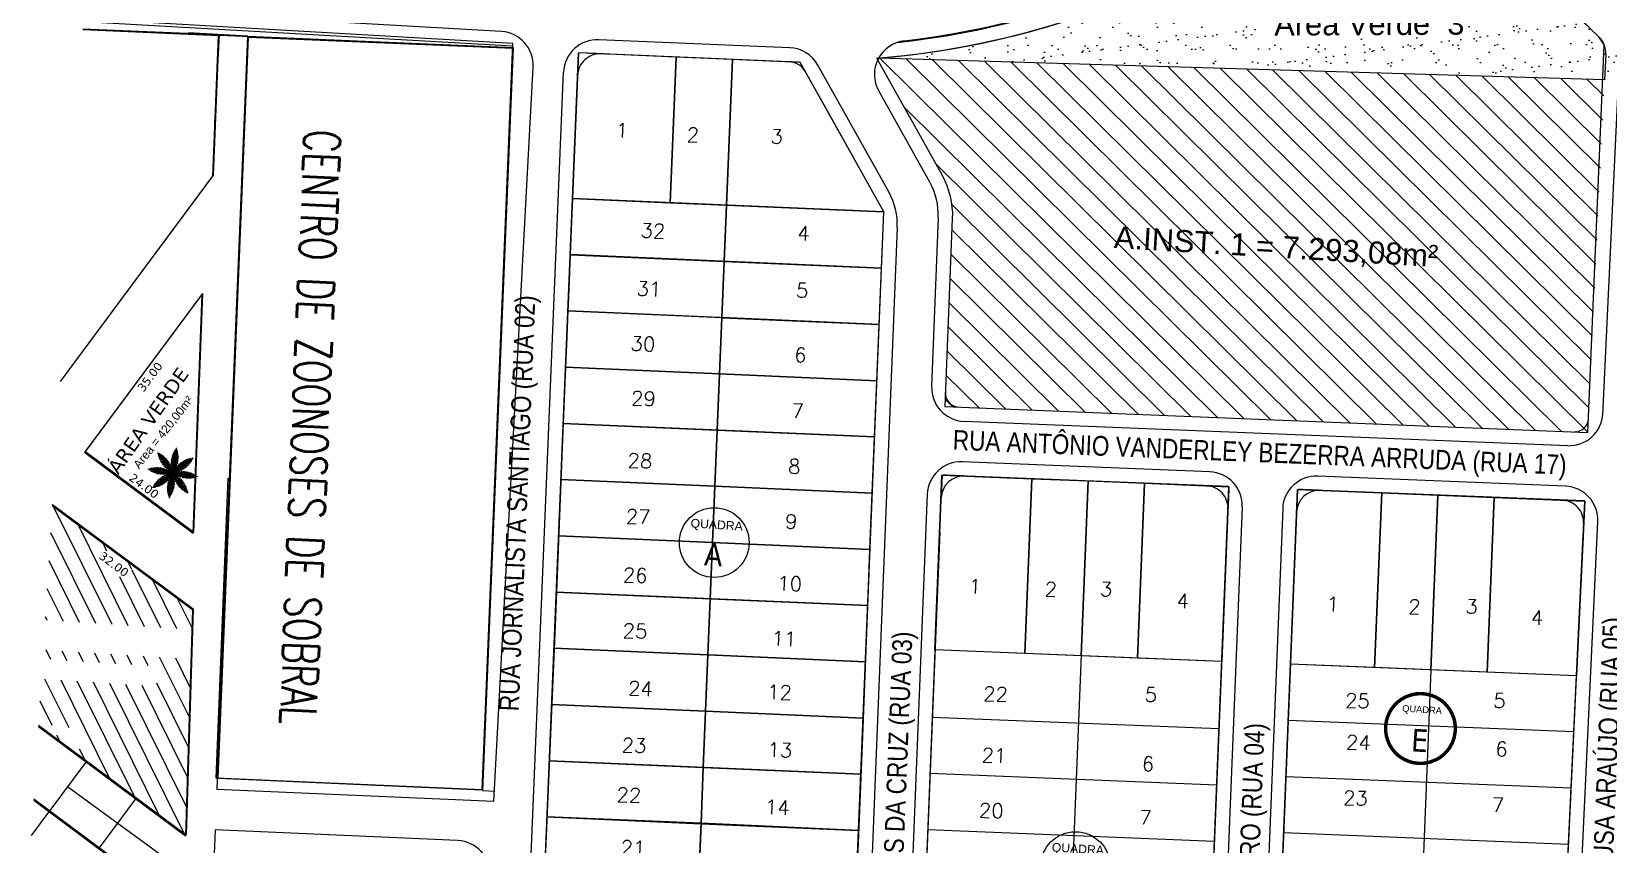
# Model space of a CAD drawing. Header units: millimetres. Extents: x 1794 to 8081, y 409 to 2272.
# Drawn here: x 6903 to 7183.2, y 633.3 to 777.7 of the extents above; entities that cross this region are included whole.
import ezdxf
from ezdxf.enums import TextEntityAlignment as Align

# ---------------------------------------------------------------- set-up
doc = ezdxf.new("R2010")
doc.units = ezdxf.units.MM
for name, pattern in [('CONTINUO', [0]), ('HIDDEN', [0.375, 0.25, -0.125]), ('LIN0', [0])]:
    doc.linetypes.add(name, pattern=pattern)
for name, color, linetype in [('03 - CALÇADA', 1, 'Continuous'), ('AGT CONSTRUÇÃO', 5, 'Continuous'), ('AGT HATCH', 2, 'Continuous'), ('AGT TEXT-100', 5, 'LIN0'), ('BOUNDARY A.VERDES', 102, 'Continuous'), ('BOUNDARY LOTES', 2, 'Continuous'), ('boundary quadras', 232, 'Continuous'), ('COTAS', 8, 'Continuous'), ('CURVA_ESQ', 4, 'Continuous'), ('FAIXAS VERDES', 62, 'Continuous'), ('HATCH', 8, 'Continuous'), ('IND_QDª', 6, 'Continuous'), ('LOTE', 2, 'Continuous'), ('NºLOTES', 9, 'Continuous'), ('PENA-01', 1, 'Continuous'), ('PENA-02', 2, 'Continuous'), ('Pontos', 2, 'Continuous'), ('PROJEÇÃO', 8, 'HIDDEN'), ('QDª', 4, 'Continuous'), ('QUADRAS', 3, 'Continuous'), ('Texto', 2, 'Continuous'), ('texto - ruas', 2, 'Continuous'), ('TG', 7, 'CONTINUO')]:
    doc.layers.add(name, color=color, linetype=linetype)
doc.styles.add('Agt', font='verdana.ttf')
doc.styles.add('arcad1', font='romans.shx')
doc.styles.add('ARIAL', font='arial.ttf', dxfattribs={"height": 0.25})
doc.styles.add('ARIAL 60', font='arial.ttf', dxfattribs={"height": 1.5})
doc.styles.add('ROMANS', font='romans.shx')
doc.styles.add('style1', font='tahoma.ttf')
doc.styles.add('T', font='ARIALN.TTF')

# ---------------------------------------------------------------- blocks, each defined once
blk = doc.blocks.new('NUM_quadra')
blk.add_circle((0, 0), 0.2)
at = {"insert": (-0.1419, 0.1285), "char_height": 0.05, "width": 0.2663, "attachment_point": 1, "style": 'style1'}
blk.add_mtext('\\fArial|b0|i0|c0|p34;QUADRA', dxfattribs=at)
at = {"style": 'style1'}
blk.add_attdef('00', text='', height=0.18, dxfattribs=at).set_placement((0, -0.1335), align=Align.CENTER)
blk = doc.blocks.new('NUM_quadra-flat-4')
at = {"color": 6, "const_width": 0.62}
blk.add_lwpolyline([(0.01, 6.2), (-0.63, 6.17), (-1.38, 6.04), (-2.02, 5.86), (-2.66, 5.6), (-3.4, 5.19), (-3.95, 4.78), (-4.43, 4.34), (-4.78, 3.95), (-5.26, 3.29), (-5.57, 2.73), (-5.9, 1.91), (-6.09, 1.17), (-6.19, 0.42), (-6.18, -0.51), (-6.06, -1.31), (-5.85, -2.04), (-5.52, -2.83), (-5.05, -3.6), (-4.6, -4.16), (-4.11, -4.65), (-3.6, -5.05), (-2.96, -5.45), (-2.05, -5.85), (-1.36, -6.05), (-0.42, -6.19), (0.54, -6.18), (1.7, -5.96), (2.95, -5.46), (3.5, -5.12), (4.05, -4.69), (4.74, -4), (5.16, -3.44), (5.63, -2.59), (5.99, -1.61), (6.19, -0.42), (6.2, 0.21), (6.11, 1.05), (5.94, 1.79), (5.59, 2.67), (5.3, 3.21), (4.84, 3.88), (4.3, 4.47), (3.65, 5.02), (2.81, 5.53), (2.06, 5.85), (1.25, 6.07), (0.42, 6.19)], close=True, dxfattribs=at)
at = {"layer": 'IND_QDª'}
blk.add_circle((0, 0), 6.2, dxfattribs=at)
at = {"color": 3, "insert": (-3.17, 4.21), "char_height": 1.1781, "width": 8.2563, "attachment_point": 1, "rotation": 356.0731, "style": 'style1'}
blk.add_mtext('\\fArial|b0|i0|c0|p34;QUADRA', dxfattribs=at)
at = {"color": 3, "style": 'style1'}
blk.add_attdef('00', text='', height=4.03, rotation=356.0731, dxfattribs=at).set_placement((-0.28, -4.13), align=Align.CENTER)

msp = doc.modelspace()

# ---------------------------------------------------------------- hatches: boundary and pattern name
at = {"layer": 'FAIXAS VERDES'}
h = msp.add_hatch(dxfattribs=at)
h.set_pattern_fill('AR-SAND', color=256, scale=0.1, style=0)
h.set_pattern_definition([(37.5, (7049.9622, 768.8047), (-0.16, 4.89413), [0, -3.8608, 0, -4.318, 0, -4.1275]), (7.5, (7049.962, 768.8047), (4.49523, 7.16825), [0, -2.0828, 0, -3.4798, 0, -1.3335]), (327.5, (7046.838, 768.8047), (7.90992, 0.01437), [0, -1.27, 0, -4.572, 0, -5.969]), (317.5, (7046.838, 768.805), (7.63556, 2.2293), [0, -0.635, 0, -2.9972, 0, -3.429])])
edge = h.paths.add_edge_path()
edge.add_arc((7144.018, 807.395), 4, 46.09289, 131.37111)
edge.add_arc((7040.764, 924.633), 152.224, 273.4643, 311.37111, ccw=False)
edge.add_line((7049.962, 772.687), (7130.136, 771.584))
edge.add_line((7130.136, 771.584), (7189.878, 768.805))
edge.add_line((7189.878, 768.805), (7146.792, 810.277))
at = {"layer": 'HATCH', "ltscale": 0.2}
h = msp.add_hatch(dxfattribs=at)
h.set_pattern_fill('ANSI31', color=9, angle=90.28122, style=0)
h.set_pattern_definition([(135.28122, (3053.4624, 181.028), (-2.2340178, -2.2560562), [])])
h.paths.add_polyline_path([(7053.141, 772.964), (7064.759, 752.168, -0.1383108), (7066.589, 744.512), (7065.242, 711.089), (7179.536, 706.484), (7182.494, 769.127), (7182.494, 769.127)])

# ---------------------------------------------------------------- linework, layer by layer
at = {"color": 7}
for p, q in [((6912.097, 778.054), (6936.167, 776.997)), ((6935.216, 752.015), (6936.167, 776.997)), ((6935.216, 752.015), (6936.167, 776.997)), ((6908.115, 715.549), (6935.216, 752.015)), ((6912.431, 702.915), (6933.308, 731.007)), ((6931.694, 688.599), (6933.308, 731.007)), ((6912.431, 702.915), (6931.694, 688.599)), ((6906.708, 693.463), (6931.553, 674.998)), ((6931.553, 674.998), (6930.329, 634.793)), ((6904.206, 654.207), (6930.329, 634.793)), ((6903.373, 641.121), (6928.584, 622.385))]:
    msp.add_line(p, q, dxfattribs=at)
at = {"color": 0}
for p, q in [((6912.108, 778.22), (6936.286, 777.158)), ((6935.335, 752.176), (6936.286, 777.158)), ((6935.335, 752.176), (6936.286, 777.158)), ((6908.115, 715.549), (6935.335, 752.176)), ((6912.55, 703.075), (6933.427, 731.167)), ((6931.813, 688.76), (6933.427, 731.167)), ((6912.55, 703.075), (6931.813, 688.76)), ((6906.723, 693.701), (6931.673, 675.159)), ((6931.673, 675.159), (6930.449, 634.953)), ((6904.221, 654.445), (6930.449, 634.953)), ((6902.974, 634.866), (6906.23, 639.247)), ((6903.388, 641.359), (6928.703, 622.545))]:
    msp.add_line(p, q, dxfattribs=at)
for p, q in [((6928.076, 699.291), (6928.745, 703.755)), ((6928.076, 699.291), (6928.745, 703.755)), ((6928.642, 703.068), (6928.444, 703.335)), ((6928.679, 703.319), (6928.55, 703.494)), ((6928.717, 703.571), (6928.661, 703.647)), ((6928.679, 703.319), (6928.854, 703.449)), ((6928.717, 703.571), (6928.793, 703.628)), ((6928.076, 699.291), (6925.393, 702.92)), ((6928.076, 699.291), (6925.393, 702.92)), ((6925.503, 702.771), (6925.409, 702.785)), ((6925.654, 702.567), (6925.439, 702.599)), ((6925.806, 702.362), (6925.477, 702.411)), ((6925.503, 702.771), (6925.517, 702.865)), ((6925.957, 702.157), (6925.525, 702.222)), ((6926.108, 701.952), (6925.581, 702.031)), ((6926.26, 701.748), (6925.648, 701.839)), ((6925.654, 702.567), (6925.687, 702.782)), ((6926.411, 701.543), (6925.725, 701.646)), ((6925.806, 702.362), (6925.855, 702.69)), ((6926.562, 701.338), (6925.814, 701.451)), ((6926.714, 701.134), (6925.915, 701.253)), ((6925.957, 702.157), (6926.022, 702.59)), ((6926.865, 700.929), (6926.031, 701.054)), ((6926.108, 701.952), (6926.187, 702.48)), ((6927.016, 700.724), (6926.163, 700.852)), ((6926.26, 701.748), (6926.351, 702.36)), ((6927.168, 700.52), (6926.314, 700.648)), ((6926.411, 701.543), (6926.514, 702.229)), ((6926.562, 701.338), (6926.675, 702.087)), ((6926.714, 701.134), (6926.833, 701.932)), ((6926.865, 700.929), (6926.99, 701.763)), ((6927.016, 700.724), (6927.144, 701.577)), ((6927.168, 700.52), (6927.296, 701.373)), ((6927.319, 700.315), (6927.444, 701.147)), ((6927.47, 700.11), (6927.588, 700.894)), ((6927.622, 699.906), (6927.727, 700.605)), ((6928.227, 700.298), (6927.756, 700.936)), ((6928.264, 700.55), (6927.764, 701.227)), ((6928.189, 700.047), (6927.768, 700.616)), ((6928.302, 700.802), (6927.789, 701.496)), ((6928.34, 701.054), (6927.827, 701.747)), ((6928.378, 701.305), (6927.876, 701.983)), ((6928.415, 701.557), (6927.935, 702.206)), ((6928.453, 701.809), (6928.003, 702.418)), ((6928.076, 699.291), (6931.705, 701.974)), ((6928.076, 699.291), (6931.705, 701.974)), ((6928.491, 702.061), (6928.078, 702.619)), ((6928.528, 702.312), (6928.161, 702.81)), ((6928.227, 700.298), (6928.864, 700.769)), ((6928.566, 702.564), (6928.249, 702.993)), ((6928.264, 700.55), (6928.941, 701.05)), ((6928.302, 700.802), (6928.996, 701.315)), ((6928.34, 701.054), (6929.033, 701.567)), ((6928.604, 702.816), (6928.344, 703.168)), ((6928.378, 701.305), (6929.055, 701.807)), ((6928.415, 701.557), (6929.064, 702.037)), ((6928.453, 701.809), (6929.062, 702.259)), ((6928.491, 702.061), (6929.049, 702.473)), ((6928.528, 702.312), (6929.026, 702.68)), ((6928.566, 702.564), (6928.995, 702.881)), ((6928.604, 702.816), (6928.956, 703.076)), ((6928.642, 703.068), (6928.909, 703.265)), ((6928.895, 699.897), (6929.012, 700.68)), ((6929.099, 700.048), (6929.224, 700.88)), ((6929.304, 700.199), (6929.432, 701.053)), ((6929.509, 700.351), (6929.636, 701.204)), ((6929.713, 700.502), (6929.838, 701.336)), ((6929.918, 700.653), (6930.038, 701.452)), ((6929.918, 700.653), (6930.716, 700.534)), ((6930.123, 700.805), (6930.235, 701.553)), ((6930.123, 700.805), (6930.871, 700.693)), ((6930.327, 700.956), (6930.43, 701.642)), ((6930.327, 700.956), (6931.013, 700.853)), ((6930.532, 701.108), (6930.624, 701.72)), ((6930.532, 701.108), (6931.144, 701.016)), ((6930.737, 701.259), (6930.816, 701.786)), ((6930.737, 701.259), (6931.264, 701.18)), ((6930.941, 701.41), (6931.006, 701.843)), ((6930.941, 701.41), (6931.374, 701.345)), ((6931.146, 701.562), (6931.195, 701.89)), ((6931.146, 701.562), (6931.474, 701.512)), ((6931.351, 701.713), (6931.383, 701.928)), ((6931.351, 701.713), (6931.566, 701.681)), ((6931.555, 701.864), (6931.57, 701.958)), ((6931.555, 701.864), (6931.649, 701.85)), ((6928.076, 699.291), (6923.613, 699.96)), ((6928.076, 699.291), (6923.613, 699.96)), ((6923.796, 699.933), (6923.72, 699.877)), ((6923.796, 699.933), (6923.74, 700.009)), ((6924.048, 699.895), (6923.873, 699.766)), ((6924.048, 699.895), (6923.918, 700.07)), ((6924.3, 699.857), (6924.033, 699.66)), ((6924.3, 699.857), (6924.102, 700.124)), ((6924.551, 699.82), (6924.2, 699.56)), ((6924.551, 699.82), (6924.291, 700.171)), ((6924.803, 699.782), (6924.374, 699.465)), ((6928.076, 699.291), (6924.447, 696.608)), ((6928.076, 699.291), (6924.447, 696.608)), ((6924.803, 699.782), (6924.486, 700.211)), ((6925.055, 699.744), (6924.557, 699.376)), ((6925.055, 699.744), (6924.687, 700.242)), ((6925.307, 699.706), (6924.749, 699.294)), ((6925.307, 699.706), (6924.894, 700.264)), ((6925.558, 699.669), (6924.95, 699.219)), ((6925.558, 699.669), (6925.108, 700.277)), ((6925.824, 697.627), (6925.138, 697.73)), ((6925.81, 699.631), (6925.161, 699.151)), ((6926.029, 697.778), (6925.28, 697.89)), ((6925.81, 699.631), (6925.33, 700.28)), ((6926.062, 699.593), (6925.384, 699.092)), ((6926.234, 697.929), (6925.435, 698.049)), ((6926.062, 699.593), (6925.561, 700.271)), ((6926.438, 698.081), (6925.605, 698.206)), ((6926.314, 699.556), (6925.62, 699.043)), ((6926.643, 698.232), (6925.79, 698.36)), ((6926.314, 699.556), (6925.801, 700.249)), ((6926.565, 699.518), (6925.871, 699.005)), ((6926.029, 697.778), (6925.917, 697.03)), ((6926.848, 698.383), (6925.994, 698.511)), ((6926.565, 699.518), (6926.052, 700.212)), ((6926.234, 697.929), (6926.114, 697.131)), ((6926.817, 699.48), (6926.14, 698.98)), ((6927.052, 698.535), (6926.22, 698.66)), ((6926.438, 698.081), (6926.313, 697.247)), ((6926.817, 699.48), (6926.317, 700.157)), ((6927.069, 699.442), (6926.432, 698.971)), ((6927.257, 698.686), (6926.473, 698.804)), ((6927.319, 700.315), (6926.487, 700.44)), ((6926.643, 698.232), (6926.515, 697.379)), ((6927.069, 699.442), (6926.598, 700.079)), ((6927.47, 700.11), (6926.687, 700.228)), ((6926.848, 698.383), (6926.72, 697.53)), ((6927.321, 699.405), (6926.752, 698.984)), ((6927.462, 698.837), (6926.762, 698.942)), ((6927.321, 699.405), (6926.9, 699.974)), ((6927.622, 699.906), (6926.922, 700.01)), ((6927.052, 698.535), (6926.928, 697.703)), ((6927.666, 698.989), (6927.099, 699.074)), ((6927.572, 699.367), (6927.111, 699.026)), ((6927.257, 698.686), (6927.14, 697.903)), ((6927.849, 697.781), (6927.155, 697.268)), ((6927.773, 699.701), (6927.206, 699.786)), ((6927.887, 698.033), (6927.21, 697.532)), ((6927.572, 699.367), (6927.231, 699.828)), ((6927.925, 698.284), (6927.288, 697.814)), ((6927.462, 698.837), (6927.357, 698.138)), ((6927.963, 698.536), (6927.394, 698.116)), ((6928.076, 699.291), (6927.407, 694.828)), ((6928.076, 699.291), (6927.407, 694.828)), ((6927.871, 699.14), (6927.512, 699.194)), ((6927.824, 699.329), (6927.532, 699.113)), ((6928, 698.788), (6927.539, 698.447)), ((6927.924, 699.496), (6927.565, 699.55)), ((6927.666, 698.989), (6927.581, 698.421)), ((6927.824, 699.329), (6927.608, 699.621)), ((6928.038, 699.04), (6927.746, 698.824)), ((6927.773, 699.701), (6927.858, 700.268)), ((6928.151, 699.795), (6927.81, 700.256)), ((6927.871, 699.14), (6927.817, 698.781)), ((6927.849, 697.781), (6928.363, 697.087)), ((6927.887, 698.033), (6928.387, 697.356)), ((6928.113, 699.543), (6927.897, 699.835)), ((6927.924, 699.496), (6927.978, 699.856)), ((6927.925, 698.284), (6928.396, 697.647)), ((6927.963, 698.536), (6928.383, 697.967)), ((6928, 698.788), (6928.341, 698.327)), ((6928.038, 699.04), (6928.254, 698.748)), ((6928.076, 699.291), (6930.759, 695.663)), ((6928.076, 699.291), (6930.759, 695.663)), ((6928.076, 699.291), (6932.539, 698.623)), ((6928.076, 699.291), (6932.539, 698.623)), ((6928.113, 699.543), (6928.406, 699.759)), ((6928.151, 699.795), (6928.613, 700.136)), ((6928.227, 699.087), (6928.173, 698.727)), ((6928.189, 700.047), (6928.758, 700.467)), ((6928.227, 699.087), (6928.586, 699.033)), ((6928.28, 699.443), (6928.334, 699.802)), ((6928.28, 699.443), (6928.64, 699.389)), ((6928.378, 698.882), (6928.293, 698.315)), ((6928.327, 699.254), (6928.62, 699.47)), ((6928.327, 699.254), (6928.544, 698.962)), ((6928.378, 698.882), (6928.946, 698.797)), ((6928.53, 698.677), (6928.425, 697.978)), ((6928.485, 699.594), (6928.57, 700.162)), ((6928.485, 699.594), (6929.052, 699.509)), ((6928.53, 698.677), (6929.229, 698.573)), ((6928.681, 698.473), (6928.564, 697.689)), ((6928.579, 699.216), (6929.041, 699.557)), ((6928.579, 699.216), (6928.92, 698.755)), ((6928.681, 698.473), (6929.465, 698.355)), ((6928.69, 699.745), (6928.795, 700.445)), ((6928.69, 699.745), (6929.39, 699.641)), ((6928.832, 698.268), (6928.708, 697.436)), ((6928.831, 699.178), (6929.4, 699.599)), ((6928.831, 699.178), (6929.252, 698.609)), ((6928.832, 698.268), (6929.665, 698.143)), ((6928.984, 698.063), (6928.856, 697.21)), ((6928.895, 699.897), (6929.678, 699.779)), ((6928.984, 698.063), (6929.837, 697.935)), ((6929.135, 697.859), (6929.007, 697.006)), ((6929.083, 699.141), (6929.72, 699.612)), ((6929.083, 699.141), (6929.554, 698.504)), ((6929.099, 700.048), (6929.931, 699.923)), ((6929.135, 697.859), (6929.988, 697.731)), ((6929.304, 700.199), (6930.158, 700.072)), ((6929.334, 699.103), (6930.011, 699.603)), ((6929.334, 699.103), (6929.835, 698.426)), ((6929.509, 700.351), (6930.362, 700.223)), ((6929.586, 699.065), (6930.28, 699.578)), ((6929.586, 699.065), (6930.099, 698.371)), ((6929.713, 700.502), (6930.547, 700.377)), ((6929.838, 699.027), (6930.532, 699.54)), ((6929.838, 699.027), (6930.351, 698.334)), ((6930.09, 698.99), (6930.768, 699.491)), ((6930.09, 698.99), (6930.591, 698.312)), ((6930.341, 698.952), (6930.991, 699.432)), ((6930.341, 698.952), (6930.821, 698.303)), ((6930.593, 698.914), (6931.202, 699.364)), ((6930.593, 698.914), (6931.043, 698.306)), ((6930.845, 698.876), (6931.403, 699.289)), ((6930.845, 698.876), (6931.257, 698.319)), ((6931.097, 698.839), (6931.594, 699.207)), ((6931.097, 698.839), (6931.465, 698.341)), ((6931.348, 698.801), (6931.777, 699.118)), ((6931.348, 698.801), (6931.665, 698.372)), ((6931.6, 698.763), (6931.952, 699.023)), ((6931.6, 698.763), (6931.86, 698.412)), ((6931.852, 698.726), (6932.119, 698.923)), ((6931.852, 698.726), (6932.049, 698.459)), ((6932.104, 698.688), (6932.279, 698.817)), ((6932.104, 698.688), (6932.233, 698.513)), ((6932.355, 698.65), (6932.432, 698.706)), ((6932.355, 698.65), (6932.412, 698.574)), ((6924.596, 696.719), (6924.502, 696.733)), ((6924.596, 696.719), (6924.582, 696.625)), ((6924.801, 696.87), (6924.586, 696.902)), ((6925.005, 697.021), (6924.677, 697.071)), ((6924.801, 696.87), (6924.768, 696.655)), ((6925.21, 697.173), (6924.778, 697.238)), ((6925.415, 697.324), (6924.888, 697.403)), ((6925.005, 697.021), (6924.956, 696.693)), ((6925.619, 697.475), (6925.007, 697.567)), ((6925.21, 697.173), (6925.145, 696.74)), ((6925.415, 697.324), (6925.336, 696.797)), ((6925.619, 697.475), (6925.528, 696.863)), ((6925.824, 697.627), (6925.721, 696.941)), ((6927.736, 697.026), (6927.087, 696.546)), ((6927.698, 696.774), (6927.09, 696.324)), ((6927.774, 697.278), (6927.096, 696.776)), ((6927.661, 696.522), (6927.103, 696.11)), ((6927.812, 697.529), (6927.118, 697.016)), ((6927.623, 696.271), (6927.125, 695.903)), ((6927.585, 696.019), (6927.157, 695.702)), ((6927.548, 695.767), (6927.196, 695.507)), ((6927.51, 695.515), (6927.243, 695.318)), ((6927.472, 695.264), (6927.297, 695.134)), ((6927.434, 695.012), (6927.358, 694.955)), ((6927.434, 695.012), (6927.491, 694.936)), ((6927.472, 695.264), (6927.601, 695.089)), ((6927.51, 695.515), (6927.707, 695.248)), ((6927.548, 695.767), (6927.808, 695.415)), ((6927.585, 696.019), (6927.902, 695.59)), ((6927.623, 696.271), (6927.991, 695.773)), ((6927.661, 696.522), (6928.073, 695.964)), ((6927.698, 696.774), (6928.148, 696.165)), ((6927.736, 697.026), (6928.216, 696.377)), ((6927.774, 697.278), (6928.275, 696.6)), ((6927.812, 697.529), (6928.324, 696.836)), ((6929.286, 697.654), (6929.161, 696.82)), ((6929.286, 697.654), (6930.12, 697.529)), ((6929.438, 697.449), (6929.318, 696.651)), ((6929.438, 697.449), (6930.236, 697.33)), ((6929.589, 697.245), (6929.477, 696.496)), ((6929.589, 697.245), (6930.338, 697.132)), ((6929.74, 697.04), (6929.638, 696.354)), ((6929.74, 697.04), (6930.427, 696.937)), ((6929.892, 696.835), (6929.8, 696.223)), ((6929.892, 696.835), (6930.504, 696.743)), ((6930.043, 696.631), (6929.964, 696.103)), ((6930.043, 696.631), (6930.57, 696.552)), ((6930.194, 696.426), (6930.13, 695.993)), ((6930.194, 696.426), (6930.627, 696.361)), ((6930.346, 696.221), (6930.297, 695.893)), ((6930.346, 696.221), (6930.674, 696.172)), ((6930.497, 696.016), (6930.465, 695.801)), ((6930.497, 696.016), (6930.712, 695.984)), ((6930.648, 695.812), (6930.634, 695.718)), ((6930.648, 695.812), (6930.742, 695.798)), ((6906.11, 639.087), (6912.672, 647.915)), ((6935.44, 624.507), (6909.391, 643.501)), ((6915.059, 632.686), (6921.501, 641.354))]:
    msp.add_line(p, q)
at = {"layer": '03 - CALÇADA', "linetype": 'Continuous'}
for p, q in [((6986.456, 777.711), (6912.346, 781.951)), ((6985.113, 640.909), (6992.105, 771.4)), ((7055.301, 749.21), (7042.709, 771.748)), ((6990.869, 609.46), (6997.517, 770.519)), ((7062.577, 750.949), (7053.519, 767.162)), ((7056.815, 742.874), (7050.514, 586.465)), ((7064.091, 744.613), (7062.92, 714.685)), ((7175.956, 704.126), (7068.674, 708.448)), ((7112.348, 699.483), (7068.384, 701.254)), ((7175.542, 696.937), (7131.533, 698.71)), ((7062.147, 695.501), (7057.381, 578.043)), ((7118.102, 693.246), (7112.804, 562.61)), ((7125.296, 692.957), (7119.842, 558.434)), ((6935.955, 644.909), (6935.881, 643.06)), ((6985.113, 640.909), (6935.881, 643.06)), ((6935.591, 635.866), (6935.419, 631.595)), ((6978.684, 633.983), (6935.591, 635.866))]:
    msp.add_line(p, q, dxfattribs=at)
at = {"layer": '03 - CALÇADA'}
for p, q in [((7037.727, 774.817), (7003.768, 776.266)), ((7182.192, 709.578), (7185.217, 773.803)), ((7174.572, 547.827), (7181.294, 690.66))]:
    msp.add_line(p, q, dxfattribs=at)
at = {"layer": '03 - CALÇADA', "linetype": 'Continuous'}
for centre, radius, start, end in [((7040.648, 924.756), 149.724, 276.67765, 311.51458), ((6986.113, 771.721), 6, 356.93311, 86.72614), ((7058.757, 770.088), 6, 96.67765, 209.19176), ((7044.825, 743.357), 12, 357.69311, 29.19176), ((7052.101, 745.096), 12, 357.69311, 29.19176), ((7068.915, 714.443), 6, 177.69311, 267.69311), ((7068.142, 695.259), 6, 87.69311, 177.69311), ((7112.107, 693.488), 6, 357.69311, 87.69311), ((7131.291, 692.715), 6, 87.69311, 177.69311), ((6978.423, 627.989), 6, 357.63641, 87.49769)]:
    msp.add_arc(centre, radius, start, end, dxfattribs=at)
at = {"layer": '03 - CALÇADA'}
for centre, radius, start, end in [((7040.764, 924.633), 149.724, 276.16458, 311.54049), ((7003.512, 770.272), 6, 87.5555, 177.63641), ((7037.471, 768.822), 6, 29.19176, 87.5555), ((7176.197, 710.122), 6, 267.69311, 357.30299), ((7175.3, 690.942), 6, 357.30299, 87.69311)]:
    msp.add_arc(centre, radius, start, end, dxfattribs=at)
at = {"layer": 'AGT CONSTRUÇÃO'}
for p, q in [((6935.809, 645.065), (6937.925, 698.328)), ((6985.162, 696.264), (6983.825, 660.745)), ((6983.825, 660.745), (6983.046, 643.001)), ((6983.046, 643.001), (6935.809, 645.065))]:
    msp.add_line(p, q, dxfattribs=at)
at = {"layer": 'AGT HATCH'}
for p, q in [((6917.284, 672.328), (6906.72, 693.653)), ((6920.165, 672.145), (6911.096, 690.451)), ((6914.403, 672.512), (6906.402, 688.664)), ((6916.383, 685.41), (6915.512, 687.169)), ((6920.799, 682.129), (6919.928, 683.887)), ((6911.522, 672.696), (6906.084, 683.674)), ((6925.927, 671.778), (6920.852, 682.022)), ((6908.642, 672.879), (6905.766, 678.684)), ((6923.046, 671.961), (6918.642, 680.85)), ((6928.808, 671.594), (6924.344, 680.606)), ((6931.566, 671.659), (6928.759, 677.324)), ((6905.761, 673.063), (6905.448, 673.694)), ((6906.416, 666.108), (6905.565, 667.826)), ((6909.297, 665.925), (6908.446, 667.643)), ((6912.178, 665.741), (6911.327, 667.459)), ((6915.059, 665.558), (6914.208, 667.275)), ((6917.94, 665.374), (6917.089, 667.092)), ((6920.821, 665.19), (6919.969, 666.908)), ((6923.701, 665.007), (6922.85, 666.725)), ((6931.082, 655.742), (6925.731, 666.541)), ((6931.243, 661.047), (6928.612, 666.358)), ((6909.638, 653.974), (6905.348, 662.632)), ((6916.84, 645.067), (6908.229, 662.448)), ((6921.256, 641.785), (6911.11, 662.265)), ((6925.672, 638.503), (6913.991, 662.081)), ((6930.087, 635.222), (6916.872, 661.898)), ((6930.597, 639.825), (6919.753, 661.714)), ((6930.759, 645.13), (6922.634, 661.53)), ((6930.92, 650.436), (6925.226, 661.93)), ((6906.637, 654.399), (6904.494, 658.724)), ((6908.009, 651.63), (6907.48, 652.697)), ((6912.424, 648.348), (6911.512, 650.191))]:
    msp.add_line(p, q, dxfattribs=at)
at = {"layer": 'BOUNDARY A.VERDES'}
msp.add_lwpolyline([(7181.489, 776.762), (7146.792, 810.277, 0.390277), (7141.374, 810.397, -0.161504), (7053.168, 772.915), (7064.759, 752.168, -0.1383108), (7066.589, 744.512), (7065.242, 711.089), (7179.536, 706.484), (7182.431, 775.36), (7181.489, 776.762)], format="xyb", dxfattribs=at)
at = {"layer": 'BOUNDARY LOTES'}
for points in [[(7017.529, 773.176), (7000.159, 773.918), (6999.092, 748.059), (7016.465, 747.304)], [(7027.52, 772.75), (7017.529, 773.176), (7016.465, 747.304), (7026.456, 746.87)], [(7040.526, 770.529), (7039.573, 772.235), (7037.62, 772.319), (7027.52, 772.75), (7026.456, 746.87), (7054.429, 745.654)], [(7026.456, 746.87), (6999.092, 748.056), (6998.865, 742.553), (6998.679, 738.064), (7026.045, 736.877)], [(7054.429, 745.654), (7026.456, 746.87), (7026.045, 736.877), (7054.018, 735.66)], [(7026.045, 736.872), (6998.679, 738.064), (6998.308, 729.06), (6998.271, 728.074), (7025.634, 726.882)], [(7054.018, 735.66), (7026.045, 736.88), (7025.633, 726.87), (7053.607, 725.668)], [(7025.633, 726.87), (6998.271, 728.076), (6998.076, 723.445), (6997.859, 718.084), (7025.223, 716.891)], [(7053.607, 725.668), (7025.634, 726.882), (7025.223, 716.891), (7053.197, 715.677)], [(7025.22, 716.894), (6997.855, 718.081), (6997.623, 712.474), (6997.442, 708.093), (7024.812, 706.899)], [(7053.197, 715.677), (7025.223, 716.891), (7024.812, 706.899), (7052.786, 705.685)], [(7024.812, 706.902), (6997.442, 708.093), (6997.384, 706.688), (6997.03, 698.098), (7024.401, 696.914)], [(7052.786, 705.685), (7024.812, 706.902), (7024.401, 696.914), (7052.375, 695.694)], [(7024.401, 696.914), (6997.03, 698.098), (6996.617, 688.11), (7023.99, 686.919)], [(7063.5, 667.844), (7064.751, 698.898), (7080.738, 698.254), (7079.487, 667.2)], [(7080.738, 698.254), (7090.73, 697.852), (7089.479, 666.797), (7079.487, 667.2)], [(7090.73, 697.852), (7100.722, 697.449), (7099.471, 666.395), (7089.479, 666.797)], [(7052.375, 695.694), (7024.401, 696.914), (7023.99, 686.919), (7051.964, 685.702)], [(7100.722, 697.449), (7115.745, 696.844), (7114.459, 665.791), (7099.471, 666.395)], [(7126.676, 665.299), (7127.935, 696.353), (7142.888, 695.751), (7141.637, 664.696)], [(7142.888, 695.751), (7152.88, 695.348), (7151.629, 664.293), (7141.637, 664.696)], [(7152.88, 695.348), (7162.872, 694.946), (7161.621, 663.891), (7151.629, 664.293)], [(7162.872, 694.946), (7178.962, 694.297), (7177.496, 663.251), (7161.621, 663.891)], [(7023.99, 686.919), (6996.617, 688.11), (6996.205, 678.115), (7023.579, 676.927)], [(7051.964, 685.702), (7023.99, 686.919), (7023.579, 676.927), (7051.553, 675.71)], [(7023.579, 676.927), (6996.205, 678.115), (6995.961, 672.202), (6995.793, 668.123), (7023.169, 666.939)], [(7051.553, 675.71), (7023.579, 676.927), (7023.169, 666.939), (7051.142, 665.719)], [(7023.169, 666.939), (6995.793, 668.123), (6995.38, 658.135), (7022.756, 656.944)], [(7051.142, 665.719), (7023.169, 666.939), (7022.756, 656.944), (7050.731, 655.727)], [(7022.758, 656.947), (6995.38, 658.135), (6994.968, 648.14), (7022.346, 646.949)], [(7050.731, 655.727), (7022.758, 656.947), (7022.346, 646.949), (7050.32, 645.736)], [(7022.347, 646.956), (6994.968, 648.14), (6994.592, 639.036), (6994.555, 638.152), (7021.936, 636.961)], [(7050.32, 645.736), (7022.347, 646.956), (7021.936, 636.961), (7049.909, 635.744)], [(7021.938, 637.026), (6994.555, 638.152), (6994.303, 632.048), (6994.143, 628.161), (7021.525, 626.969)], [(7049.909, 635.744), (7021.938, 637.026), (7021.525, 626.969), (7049.498, 625.753)]]:
    msp.add_lwpolyline(points, close=True, dxfattribs=at)
at = {"layer": 'boundary quadras'}
msp.add_lwpolyline([(6999.092, 748.059), (6998.865, 742.553), (6998.263, 728.99), (6998.076, 723.445), (6997.626, 712.544), (6997.384, 706.688), (6996.032, 672.132), (6994.592, 639.036), (6994.303, 632.048), (6993.271, 607.038), (7001.829, 602.997), (7014.032, 597.234), (7019.525, 594.64), (7030.128, 589.632), (7047.672, 581.347), (7048.908, 608.702), (7050.67, 652.435), (7051.725, 678.631), (7054.429, 745.654), (7043.687, 764.871), (7039.573, 772.235), (7000.159, 773.918), (6999.8, 765.22)], close=True, dxfattribs=at)
for points in [[(7064.751, 698.898), (7059.785, 575.626), (7068.607, 571.46), (7110.121, 558.11), (7115.71, 696.846), (7064.751, 698.898)], [(7127.935, 696.353), (7122.224, 555.449), (7171.877, 543.735), (7178.962, 694.297), (7127.935, 696.353)]]:
    msp.add_lwpolyline(points, dxfattribs=at)
at = {"layer": 'COTAS'}
msp.add_line((6983.189, 642.845), (6985.211, 642.736), dxfattribs=at)
at = {"layer": 'CURVA_ESQ'}
for centre, radius, start, end in [((7003.991, 769.751), 4, 87.5555, 177.63641), ((7037.471, 768.822), 3.5, 29.19176, 87.5555), ((7067.841, 713.486), 2.5, 177.69311, 267.69311), ((7177.156, 709.082), 2.5, 267.69311, 357.2968), ((7068.622, 694.739), 4, 87.69311, 177.69311), ((7111.587, 693.008), 4, 357.69311, 87.69311), ((7131.77, 692.195), 4, 87.69311, 177.69311), ((7174.771, 690.463), 4, 357.30299, 87.69311)]:
    msp.add_arc(centre, radius, start, end, dxfattribs=at)
at = {"layer": 'LOTE'}
for p, q in [((7016.465, 747.304), (7017.529, 773.176)), ((7020.182, 594.329), (7027.52, 772.75)), ((7054.429, 745.654), (6999.092, 748.059)), ((7054.03, 735.659), (6998.679, 738.067)), ((7053.607, 725.668), (6998.267, 728.076)), ((7053.197, 715.677), (6997.855, 718.084)), ((7052.786, 705.685), (6997.442, 708.093)), ((7052.375, 695.694), (6997.03, 698.101)), ((7080.738, 698.254), (7079.487, 667.2)), ((7090.73, 697.852), (7085.421, 566.053)), ((7100.722, 697.449), (7099.471, 666.395)), ((7142.888, 695.751), (7141.637, 664.696)), ((7152.88, 695.348), (7147.009, 549.602)), ((7162.872, 694.946), (7161.621, 663.891)), ((7051.964, 685.702), (6996.617, 688.11)), ((7051.553, 675.71), (6996.205, 678.118)), ((7051.142, 665.719), (6995.793, 668.127)), ((7114.459, 665.791), (7063.5, 667.844)), ((7177.5, 663.251), (7126.649, 665.3)), ((7050.731, 655.727), (6995.38, 658.135)), ((7113.976, 653.801), (7063.017, 655.853)), ((7177.027, 653.262), (7126.247, 655.308)), ((7050.32, 645.736), (6994.968, 648.144)), ((7113.573, 643.809), (7062.615, 645.861)), ((7176.557, 643.273), (7125.844, 645.316)), ((7049.909, 635.744), (6994.555, 638.152)), ((7113.171, 633.817), (7062.212, 635.87)), ((7176.087, 633.284), (7125.442, 635.324))]:
    msp.add_line(p, q, dxfattribs=at)
at = {"layer": 'PENA-01', "color": 7}
for p, q in [((6941.383, 776.865), (6930.809, 777.505)), ((6941.383, 776.865), (6930.809, 777.505)), ((6936.314, 777.172), (6935.474, 761.453)), ((6936.314, 777.172), (6935.474, 761.453)), ((6935.955, 644.909), (6941.383, 776.865)), ((6936.111, 645.052), (6941.527, 776.709)), ((6941.383, 776.865), (6988.64, 774.9)), ((6941.383, 776.865), (6988.64, 774.9)), ((6941.527, 776.709), (6988.484, 774.756)), ((6941.527, 776.709), (6988.484, 774.756)), ((6983.046, 643.001), (6988.518, 775.59)), ((6983.189, 642.845), (6988.64, 774.9)), ((6936.111, 645.052), (6983.046, 643.001))]:
    msp.add_line(p, q, dxfattribs=at)
at = {"layer": 'PENA-02'}
for q in [(7053.485, 772.953), (7182.494, 769.127)]:
    msp.add_line((7182.494, 769.127), q, dxfattribs=at)
msp.add_arc((7058.757, 770.088), 6, 151.47648, 154.8771, dxfattribs=at)
at = {"layer": 'Pontos'}
msp.add_point((7130.136, 771.584), dxfattribs=at)
at = {"layer": 'PROJEÇÃO', "ltscale": 0.2}
for p, q in [((7005.676, 773.682), (7001.673, 773.853)), ((7039.573, 772.235), (7037.62, 772.319)), ((7040.526, 770.529), (7039.573, 772.235)), ((7064.786, 698.897), (7064.625, 694.9)), ((7068.783, 698.736), (7064.786, 698.897)), ((7115.745, 696.844), (7111.748, 697.005)), ((7115.745, 696.844), (7115.584, 692.847)), ((7127.935, 696.353), (7127.774, 692.356)), ((7131.931, 696.192), (7127.935, 696.353)), ((7178.956, 694.298), (7174.932, 694.46))]:
    msp.add_line(p, q, dxfattribs=at)
at = {"layer": 'PROJEÇÃO', "ltscale": 0.25}
msp.add_line((7003.718, 773.78), (7003.674, 773.782), dxfattribs=at)
at = {"layer": 'QDª'}
for p, q in [((7181.489, 776.762), (7146.703, 810.277)), ((6988.518, 775.59), (6912.218, 779.955)), ((6993.381, 609.688), (7000.159, 773.918)), ((7037.62, 772.319), (7000.159, 773.918)), ((7182.71, 773.693), (7182.494, 769.127)), ((7053.599, 772.143), (7053.594, 772.152)), ((7054.429, 745.654), (7040.526, 770.529)), ((7047.92, 587.376), (7054.429, 745.654)), ((7111.748, 697.005), (7068.783, 698.736)), ((7178.95, 694.298), (7127.935, 696.353)), ((7127.655, 690.279), (7122.34, 558.333)), ((7064.346, 688.827), (7059.879, 577.942)), ((7115.304, 686.774), (7110.306, 562.71)), ((7172.075, 547.944), (7178.671, 688.224))]:
    msp.add_line(p, q, dxfattribs=at)
at = {"layer": 'QDª', "linetype": 'Continuous'}
msp.add_line((6983.046, 643.001), (6988.352, 771.556), dxfattribs=at)
at = {"layer": 'QDª'}
for centre, radius, start, end in [((7040.727, 924.681), 152.224, 274.67784, 311.34521), ((7040.727, 924.681), 152.224, 276.74114, 311.52918), ((7040.727, 924.681), 152.224, 277.49755, 311.34521), ((7178.714, 773.882), 4, 357.2968, 46.06698)]:
    msp.add_arc(centre, radius, start, end, dxfattribs=at)
at = {"layer": 'QUADRAS', "color": 7}
msp.add_line((6988.498, 775.091), (6912.187, 779.456), dxfattribs=at)
at = {"layer": 'TG', "color": 7, "linetype": 'CONTINUO', "flags": 128}
for points in [[(6941.742, 776.749), (6931.144, 777.269)], [(6941.742, 776.749), (6931.144, 777.269)], [(6988.476, 774.696), (6941.742, 776.749)], [(6988.476, 774.696), (6941.742, 776.749)], [(6988.631, 774.688), (6988.476, 774.696)]]:
    msp.add_lwpolyline(points, dxfattribs=at)

# ---------------------------------------------------------------- block references
at = {"layer": 'IND_QDª'}
ref = msp.add_blockref('NUM_quadra', (7024.291, 686.906), dxfattribs=dict(at, xscale=31.00393700788771, yscale=31.0039370078598, zscale=31.00393700787401, rotation=356.3543074208984))
ref.add_attrib('00', 'A', dxfattribs={"layer": '0', "color": 3, "height": 4.031, "rotation": 356.35431, "style": 'style1'}).set_placement((7024.028, 682.776), align=Align.CENTER)
at = {"layer": 'IND_QDª', "rotation": 0.2812192389280357}
msp.add_blockref('NUM_quadra-flat-4', (7149.781, 653.871), dxfattribs=at).add_auto_attribs({'00': 'E'})
at = {"layer": 'IND_QDª'}
ref = msp.add_blockref('NUM_quadra', (7088.47, 629.327), dxfattribs=dict(at, xscale=31.00393700788771, yscale=31.0039370078598, zscale=31.00393700787401, rotation=356.3543074208984))
ref.add_attrib('00', 'C', dxfattribs={"layer": '0', "color": 3, "height": 4.031, "rotation": 356.35431, "style": 'style1'}).set_placement((7088.207, 625.198), align=Align.CENTER)

# ---------------------------------------------------------------- texts
at = {"style": 'ARIAL 60'}
msp.add_text('Area = 420,00m²', height=1.5, rotation=51.65322, dxfattribs=at).set_placement((6922.095, 699.91))
at = {"char_height": 1.5, "attachment_point": 5, "style": 'Agt'}
for s, insert, rotation in [('\\A1;35.00', (6924.029, 716.348), 53.3812), ('\\A1;24.00', (6922.96, 696.965), 323.3812), ('\\A1;32.00', (6917.609, 683.059), 323.3812)]:
    msp.add_mtext(s, dxfattribs=dict(at, insert=insert, rotation=rotation))
at = {"layer": 'AGT TEXT-100', "color": 4, "linetype": 'Continuous', "style": 'Agt'}
msp.add_text('ÁREA VERDE', height=2.5, rotation=54.83681, dxfattribs=at).set_placement((6918.378, 698.849))
at = {"layer": 'NºLOTES', "style": 'arcad1'}
for s, p in [('1', (7007.895, 760.173)), ('2', (7020.497, 759.391)), ('3', (7035.376, 759.069)), ('32', (7013.389, 742.306)), ('4', (7040.149, 741.86)), ('31', (7012.694, 731.984)), ('5', (7039.907, 731.719)), ('30', (7011.621, 722.211)), ('6', (7039.592, 720.252)), ('29', (7011.718, 712.506)), ('7', (7039.119, 710.299)), ('28', (7011.094, 701.449)), ('8', (7038.512, 700.437)), ('27', (7010.764, 691.533)), ('9', (7037.968, 690.644)), ('26', (7010.251, 681.099)), ('10', (7037.704, 679.63)), ('1', (7070.621, 679.148)), ('2', (7084.11, 678.627)), ('3', (7093.92, 678.62)), ('4', (7107.55, 676.565)), ('1', (7134.223, 675.971)), ('2', (7148.717, 675.52)), ('3', (7158.869, 675.569)), ('25', (7010.208, 671.212)), ('4', (7170.507, 673.599)), ('11', (7036.672, 669.847)), ('24', (7011.189, 660.977)), ('12', (7035.896, 660.303)), ('22', (7074.273, 659.998)), ('5', (7101.885, 659.878)), ('25', (7138.598, 658.803)), ('5', (7163.84, 658.824)), ('23', (7010.038, 650.882)), ('13', (7035.948, 650.056)), ('21', (7074.017, 649.095)), ('24', (7138.75, 651.401)), ('6', (7164.183, 650.221)), ('6', (7101.377, 647.595)), ('22', (7009.139, 642.052)), ('23', (7138.233, 641.51)), ('14', (7035.501, 639.883)), ('20', (7073.522, 639.296)), ('7', (7100.901, 638.083)), ('7', (7163.544, 640.289)), ('21', (7009.868, 632.702))]:
    msp.add_text(s, height=2.56, rotation=357.69311, dxfattribs=at).set_placement(p, align=Align.MIDDLE_CENTER)
at = {"layer": 'PENA-02', "color": 3, "style": 'ROMANS', "width": 0.7}
msp.add_text('CENTRO DE ZOONOSES DE SOBRAL', height=6.4, rotation=267.64568, dxfattribs=at).set_placement((6952.5, 707.402), align=Align.MIDDLE)
at = {"layer": 'Texto', "style": 'ARIAL'}
msp.add_text('Area Verde  3', height=3.92, rotation=0.28122, dxfattribs=at).set_placement((7123.792, 778.951), align=Align.MIDDLE_LEFT)
msp.add_text('A.INST. 1 = 7.293,08m²', height=3.92, rotation=356.60929, dxfattribs=at).set_placement((7095.234, 739.251))
at = {"layer": 'texto - ruas', "linetype": 'Continuous', "style": 'T'}
for s, rotation, p in [('RUA JORNALISTA SANTIAGO (RUA 02)', 87.69839, (6989.542, 656.889)), ('RUA ANTÔNIO VANDERLEY BEZERRA ARRUDA (RUA 17)', 357.66132, (7066.622, 703.422)), ('RUA CARMEM MARIA DA PONTE SOUSA ARAÚJO (RUA 05)', 87.69839, (7181.178, 560.549)), ('RUA MARCOS DA CRUZ (RUA 03)', 87.69839, (7056.949, 607.173)), ('RUA JOSÉ DE OLIVEIRA CASTRO (RUA 04)', 87.69839, (7118.818, 572.871))]:
    msp.add_text(s, height=3.5, rotation=rotation, dxfattribs=at).set_placement(p)

doc.saveas('drawing.dxf')
